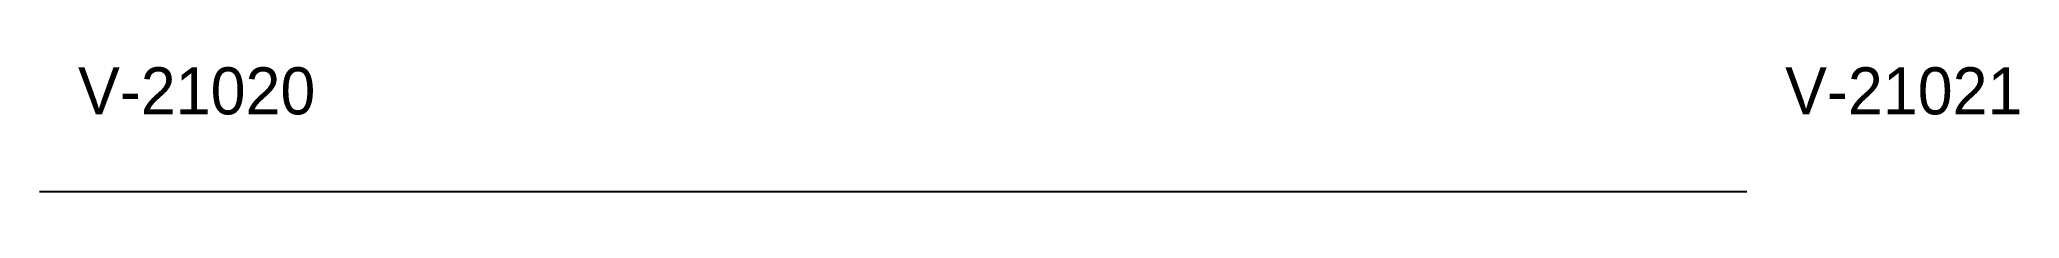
# Model space of a CAD drawing. Header units: metres. Extents: x 100 to 564, y 200 to 229.
import ezdxf

# ---------------------------------------------------------------- set-up
doc = ezdxf.new("R2010")
doc.units = ezdxf.units.M

msp = doc.modelspace()

# ---------------------------------------------------------------- linework, layer by layer
msp.add_line((100, 200), (500, 200))

# ---------------------------------------------------------------- texts
for s, p in [('V-21020', (109, 218)), ('V-21021', (509, 218))]:
    msp.add_text(s, height=11).set_placement(p)

doc.saveas('drawing.dxf')
